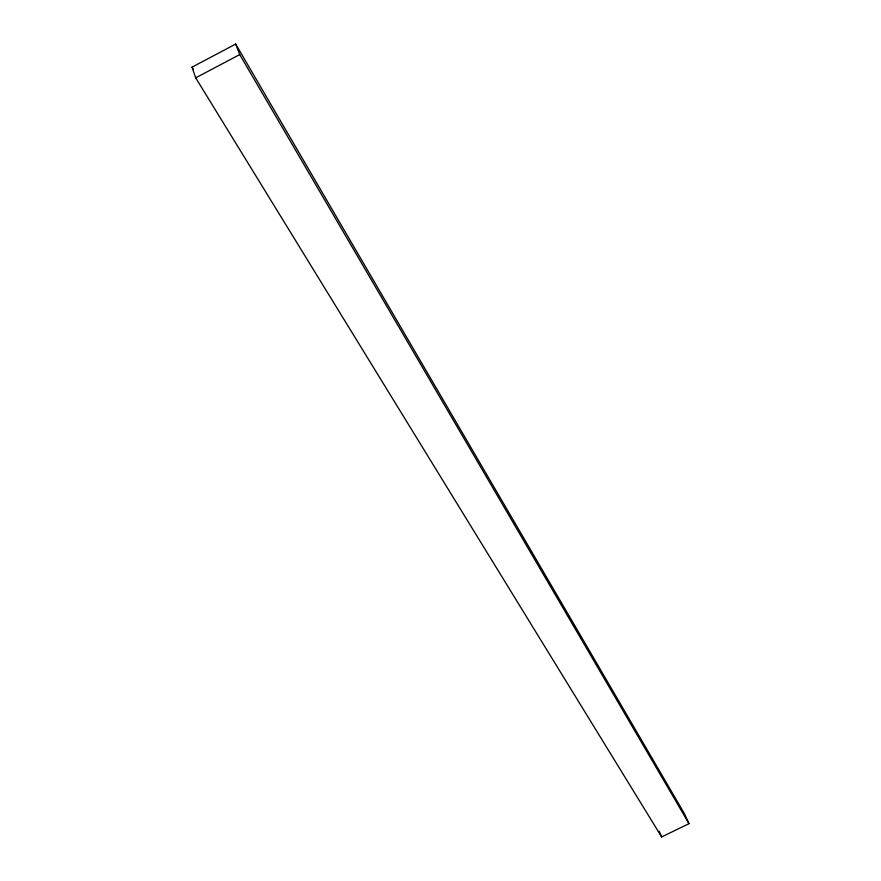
<?xml version="1.0" encoding="UTF-8"?>
<svg xmlns="http://www.w3.org/2000/svg" width="881" height="881" viewBox="0 0 881 881"><rect width="100%" height="100%" fill="white"/><g stroke="black" fill="none" stroke-linecap="round" stroke-linejoin="round"><path stroke-width="1.32" d="M192.025 67.165L235.69 44.05L684.35 813.526L688.975 823.658L661.664 836.95L195.692 77.847L192.025 67.165L193.457 69.511M195.692 77.847L239.72 54.567L235.69 44.05M239.72 54.567L688.975 823.658M659.164 831.29L661.664 836.95"/></g></svg>
